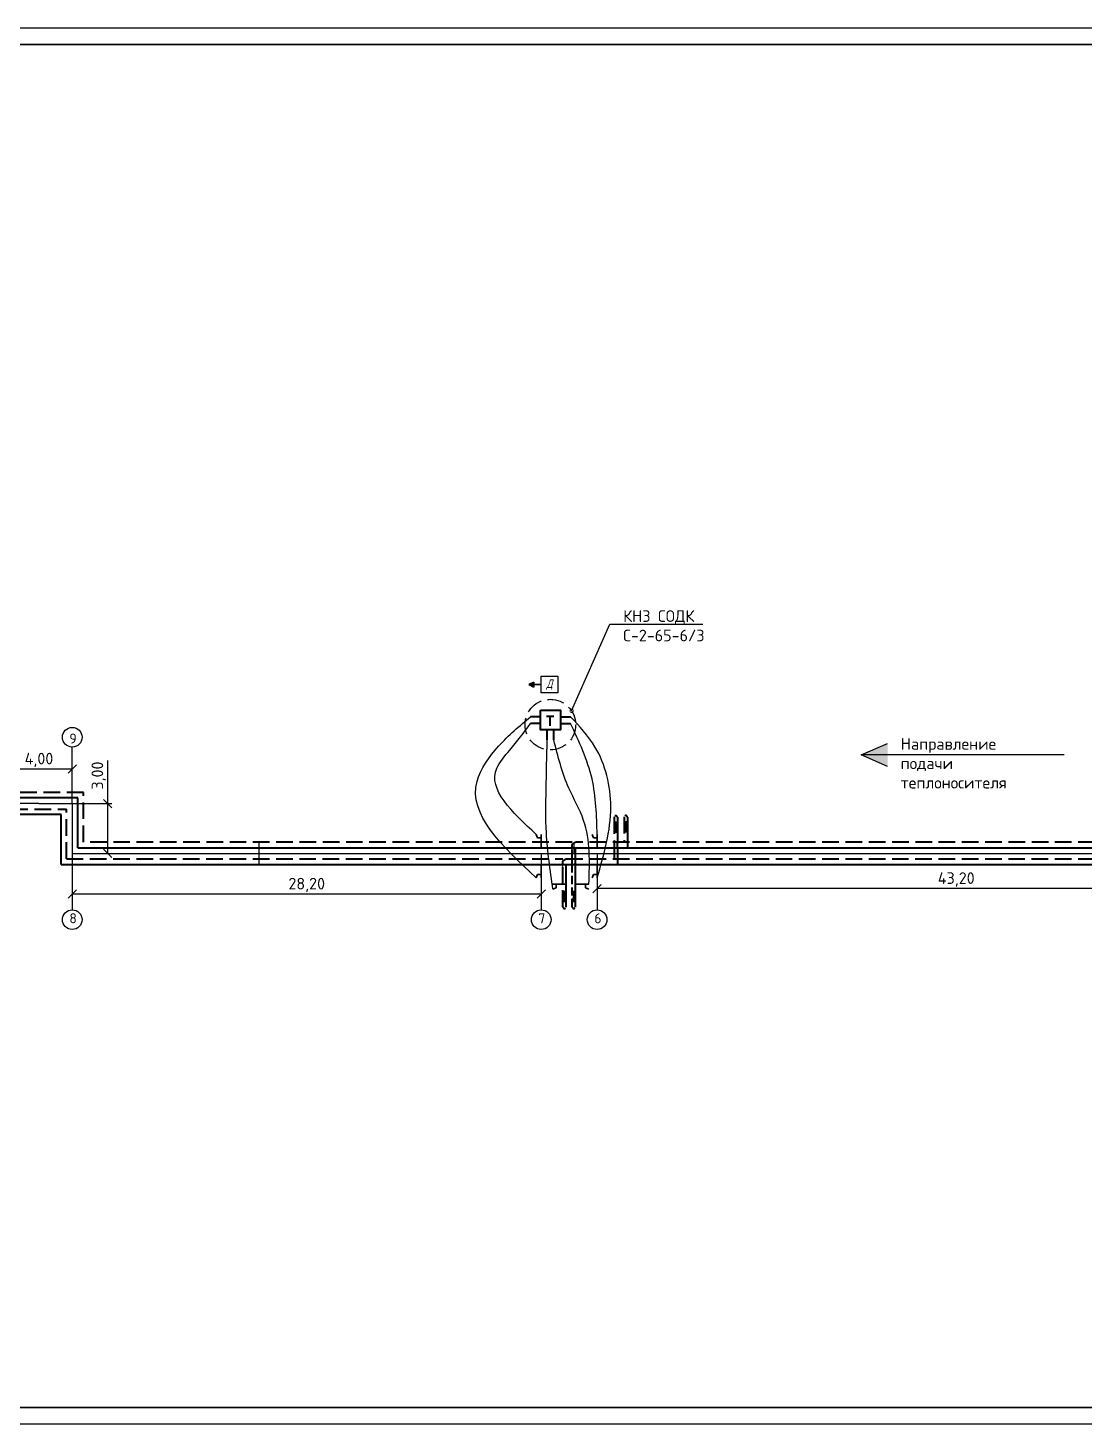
# Model space of a CAD drawing. Header units: millimetres. Extents: x -112426 to 8831, y 1218 to 38707.
# Drawn here: x 3665.5 to 3983.2, y 3117.5 to 3537.5 of the extents above; entities that cross this region are included whole.
import ezdxf
from ezdxf import colors
from ezdxf.entities.mleader import LeaderData, LeaderLine
from ezdxf.math import Vec2, Vec3

# ---------------------------------------------------------------- set-up
doc = ezdxf.new("R2010")
doc.units = ezdxf.units.MM
doc.linetypes.add('DASHED', pattern=[7, 5, -2, 0])
doc.linetypes.add('gost5', pattern=[7, 5, -2, 0])
for name, color, linetype, lineweight in [('Размер 3.5', 250, 'Continuous', 35), ('Размеры на чертеже', 250, 'Continuous', 25), ('Таблица', 250, 'Continuous', 30), ('Тонкие', 5, 'Continuous', 30)]:
    doc.layers.add(name, color=color, linetype=linetype, lineweight=lineweight)
doc.styles.add('-ISOCPEUR-', font='isocpeur.ttf')
doc.styles.add('GOST', font='gost.shx', dxfattribs={"oblique": 15})
doc.dimstyles.new('М 1 к 200', dxfattribs={"dimtxt": 3.5, "dimasz": 2.5, "dimexe": 1.25, "dimexo": 0, "dimtad": 1, "dimlfac": 0.2, "dimrnd": 0.1, "dimzin": 1, "dimtxsty": 'GOST', "dimblk": 'OBLIQUE', "dimcen": 2.5, "dimclrd": 256, "dimclre": 256, "dimclrt": 256, "dimadec": 0, "dimazin": 2, "dimtfac": 1, "dimtmove": 0, "dimatfit": 3, "dimldrblk": 'NONE', "dimfxl": 1.25, "dimlwd": -1, "dimlwe": -1, "dimarcsym": 0})

# ---------------------------------------------------------------- blocks, each defined once
blk = doc.blocks.new('_Oblique')
at = {"color": 0, "linetype": 'ByBlock', "lineweight": -2}
blk.add_line((-0.5, -0.5), (0.5, 0.5), dxfattribs=at)
blk = doc.blocks.new('*D97')
at = {"transparency": 16777216}
for p, q in [((3689.53, 3304.22), (3689.53, 3317.19)), ((3678.83, 3304.22), (3690.78, 3304.22)), ((3689.53, 3289.22), (3689.53, 3304.22)), ((3678.83, 3289.22), (3690.78, 3289.22))]:
    blk.add_line(p, q, dxfattribs=at)
at = {"layer": 'Defpoints', "color": 0, "transparency": 16777216}
for p in [(3678.83, 3304.22), (3689.53, 3304.22), (3678.83, 3289.22)]:
    blk.add_point(p, dxfattribs=at)
at = {"transparency": 16777216, "xscale": 2.5, "yscale": 2.5, "zscale": 2.5}
for p, rotation in [((3689.53, 3304.22), 90), ((3689.53, 3289.22), 270)]:
    blk.add_blockref('_Oblique', p, dxfattribs=dict(at, rotation=rotation))
at = {"transparency": 16777216, "insert": (3686.81, 3312.63), "char_height": 3.5, "attachment_point": 5, "rotation": 90, "style": '-ISOCPEUR-'}
blk.add_mtext('3,00', dxfattribs=at)
blk = doc.blocks.new('_None')
blk = doc.blocks.new('*D98')
at = {"transparency": 16777216}
for p, q in [((3658.83, 3304.22), (3658.83, 3315.84)), ((3678.83, 3314.59), (3658.83, 3314.59)), ((3678.83, 3304.22), (3678.83, 3315.84))]:
    blk.add_line(p, q, dxfattribs=at)
at = {"layer": 'Defpoints', "color": 0, "transparency": 16777216}
for p in [(3658.83, 3314.59), (3658.83, 3304.22), (3678.83, 3304.22)]:
    blk.add_point(p, dxfattribs=at)
at = {"transparency": 16777216, "xscale": 2.5, "yscale": 2.5, "zscale": 2.5, "rotation": 180}
blk.add_blockref('_Oblique', (3658.83, 3314.59), dxfattribs=at)
at = {"transparency": 16777216, "xscale": 2.5, "yscale": 2.5, "zscale": 2.5}
blk.add_blockref('_Oblique', (3678.83, 3314.59), dxfattribs=at)
at = {"transparency": 16777216, "insert": (3668.83, 3317.32), "char_height": 3.5, "attachment_point": 5, "style": '-ISOCPEUR-'}
blk.add_mtext('4,00', dxfattribs=at)
blk = doc.blocks.new('*D103')
at = {"transparency": 16777216}
for p, q in [((3836.73, 3289.22), (3836.73, 3277.4)), ((4052.83, 3289.22), (4052.83, 3277.4)), ((4052.83, 3278.65), (3836.73, 3278.65))]:
    blk.add_line(p, q, dxfattribs=at)
at = {"layer": 'Defpoints', "color": 0, "transparency": 16777216}
for p in [(3836.73, 3289.22), (4052.83, 3289.22), (3836.73, 3278.65)]:
    blk.add_point(p, dxfattribs=at)
at = {"transparency": 16777216, "xscale": 2.5, "yscale": 2.5, "zscale": 2.5, "rotation": 180}
blk.add_blockref('_Oblique', (3836.73, 3278.65), dxfattribs=at)
at = {"transparency": 16777216, "xscale": 2.5, "yscale": 2.5, "zscale": 2.5}
blk.add_blockref('_Oblique', (4052.83, 3278.65), dxfattribs=at)
at = {"transparency": 16777216, "insert": (3944.78, 3281.37), "char_height": 3.5, "attachment_point": 5, "style": '-ISOCPEUR-'}
blk.add_mtext('43,20', dxfattribs=at)
blk = doc.blocks.new('*D104')
at = {"transparency": 16777216}
for p, q in [((3678.83, 3289.22), (3678.83, 3275.72)), ((3819.93, 3289.22), (3819.93, 3275.72)), ((3819.93, 3276.97), (3678.83, 3276.97))]:
    blk.add_line(p, q, dxfattribs=at)
at = {"layer": 'Defpoints', "color": 0, "transparency": 16777216}
for p in [(3678.83, 3289.22), (3819.93, 3289.22), (3678.83, 3276.97)]:
    blk.add_point(p, dxfattribs=at)
at = {"transparency": 16777216, "xscale": 2.5, "yscale": 2.5, "zscale": 2.5, "rotation": 180}
blk.add_blockref('_Oblique', (3678.83, 3276.97), dxfattribs=at)
at = {"transparency": 16777216, "xscale": 2.5, "yscale": 2.5, "zscale": 2.5}
blk.add_blockref('_Oblique', (3819.93, 3276.97), dxfattribs=at)
at = {"transparency": 16777216, "insert": (3749.38, 3279.7), "char_height": 3.5, "attachment_point": 5, "style": '-ISOCPEUR-'}
blk.add_mtext('28,20', dxfattribs=at)
blk = doc.blocks.new('_DotSmall')
at = {"color": 0, "linetype": 'ByBlock', "const_width": 0.5}
blk.add_lwpolyline([(-0.0625, 0, 1), (0.0625, 0, 1)], format="xyb", close=True, dxfattribs=at)

msp = doc.modelspace()

# ---------------------------------------------------------------- hatches: boundary and pattern name
h = msp.add_hatch(color=256)
h.dxf.hatch_style = 1
h.paths.add_polyline_path([(3842.332, 3297.129), (3841.832, 3295.629), (3842.832, 3295.629)])
h.paths.add_polyline_path([(3842.332, 3297.129), (3842.832, 3298.629), (3841.832, 3298.629)])
h = msp.add_hatch(color=256)
h.dxf.hatch_style = 1
h.paths.add_polyline_path([(3845.332, 3297.181), (3844.832, 3295.681), (3845.832, 3295.681)])
h.paths.add_polyline_path([(3845.332, 3297.181), (3845.832, 3298.681), (3844.832, 3298.681)])
h = msp.add_hatch(color=256)
h.dxf.hatch_style = 1
h.paths.add_polyline_path([(3826.957, 3276.274), (3827.457, 3277.774), (3826.457, 3277.774)])
h.paths.add_polyline_path([(3826.957, 3276.274), (3826.457, 3274.774), (3827.457, 3274.774)])
h = msp.add_hatch(color=256)
h.dxf.hatch_style = 1
h.paths.add_polyline_path([(3829.761, 3276.274), (3830.261, 3277.774), (3829.261, 3277.774)])
h.paths.add_polyline_path([(3829.761, 3276.274), (3829.261, 3274.774), (3830.261, 3274.774)])
at = {"layer": 'Размер 3.5'}
h = msp.add_hatch(color=4, dxfattribs=at)
h.dxf.hatch_style = 1
h.paths.add_polyline_path([(3816.163, 3339.987), (3817.658, 3339.24), (3817.658, 3339.987), (3817.658, 3340.735)])
at = {"layer": 'Размеры на чертеже'}
h = msp.add_hatch(color=256, dxfattribs=at)
h.dxf.hatch_style = 1
h.paths.add_polyline_path([(3924.135, 3322.316), (3924.135, 3318.816), (3916.135, 3318.816)])
h.paths.add_polyline_path([(3916.135, 3318.816), (3924.135, 3318.816), (3924.135, 3315.316)])

# ---------------------------------------------------------------- linework, layer by layer
at = {"lineweight": 40}
for p, q in [((3825.731, 3332.335), (3825.731, 3326.335)), ((3819.731, 3330.335), (3816.731, 3330.335)), ((3819.731, 3328.335), (3816.731, 3328.335)), ((3823.693, 3330.387), (3821.473, 3330.387)), ((3822.583, 3327.589), (3822.583, 3330.387)), ((3825.731, 3328.335), (3828.731, 3328.335)), ((3821.731, 3323.335), (3821.731, 3326.335)), ((3823.731, 3323.335), (3823.731, 3326.335))]:
    msp.add_line(p, q, dxfattribs=at)
for p, q in [((3678.832, 3304.222), (3678.832, 3321.199)), ((3668.832, 3304.222), (3658.832, 3304.222)), ((3668.832, 3304.222), (3678.832, 3304.222)), ((3678.832, 3304.222), (3678.832, 3289.222)), ((3678.832, 3289.222), (4052.832, 3289.222)), ((3678.832, 3289.222), (3678.832, 3272.245)), ((3735.077, 3289.222), (3735.077, 3292.572)), ((3735.077, 3285.872), (3735.077, 3289.222)), ((3819.927, 3289.222), (3819.927, 3272.245)), ((3829.735, 3292.209), (3829.735, 3289.204)), ((3836.735, 3289.222), (3836.735, 3272.245))]:
    msp.add_line(p, q)
at = {"color": 1, "linetype": 'DASHED', "lineweight": 40}
for p, q in [((3682.182, 3307.572), (3655.482, 3307.572)), ((3682.182, 3292.572), (3682.182, 3307.572)), ((3844.832, 3300.152), (3844.832, 3292.572)), ((3829.207, 3292.572), (3682.182, 3292.572)), ((3829.261, 3291.881), (3830.261, 3292.572)), ((3829.261, 3291.217), (3829.261, 3291.881)), ((4049.482, 3292.572), (3830.261, 3292.572))]:
    msp.add_line(p, q, dxfattribs=at)
at = {"color": 1, "linetype": 'ByBlock', "lineweight": 40}
for p, q in [((3680.507, 3305.897), (3657.157, 3305.897)), ((3680.507, 3290.897), (3680.507, 3305.897)), ((3845.832, 3300.152), (3845.832, 3292.892)), ((3680.507, 3290.897), (4051.157, 3290.897)), ((3830.261, 3287.867), (3830.261, 3290.897)), ((3845.832, 3292.252), (3845.832, 3290.897)), ((3830.261, 3286.192), (3830.261, 3287.227)), ((3830.261, 3273.081), (3830.261, 3285.552))]:
    msp.add_line(p, q, dxfattribs=at)
at = {"color": 5, "linetype": 'DASHED', "lineweight": 40}
for p, q in [((3660.507, 3302.547), (3677.157, 3302.547)), ((3677.157, 3287.547), (3677.157, 3302.547)), ((3841.832, 3300.1), (3841.832, 3292.892)), ((3841.832, 3292.252), (3841.832, 3291.217)), ((3841.832, 3290.577), (3841.832, 3287.547)), ((3677.157, 3287.547), (3826.404, 3287.547)), ((3826.457, 3286.856), (3827.457, 3287.547)), ((3826.457, 3286.192), (3826.457, 3286.856)), ((3826.457, 3286.192), (3826.457, 3286.856)), ((3826.457, 3273.157), (3826.457, 3285.552)), ((3827.457, 3287.547), (4054.507, 3287.547))]:
    msp.add_line(p, q, dxfattribs=at)
at = {"color": 5, "linetype": 'ByBlock', "lineweight": 40}
for p, q in [((3675.482, 3300.872), (3662.182, 3300.872)), ((3675.482, 3285.872), (3675.482, 3300.872)), ((3842.832, 3300.1), (3842.832, 3292.892)), ((3842.832, 3291.217), (3842.832, 3292.252)), ((3842.832, 3290.577), (3842.832, 3287.867)), ((3675.482, 3285.872), (4056.182, 3285.872)), ((3827.457, 3273.234), (3827.457, 3285.872)), ((3842.832, 3287.227), (3842.832, 3285.872))]:
    msp.add_line(p, q, dxfattribs=at)
at = {"lineweight": 35}
for p, q in [((3842.832, 3298.629), (3841.832, 3298.629)), ((3842.832, 3295.629), (3841.832, 3298.629)), ((3841.832, 3295.629), (3842.832, 3298.629)), ((3845.832, 3298.681), (3844.832, 3298.681)), ((3845.832, 3295.681), (3844.832, 3298.681)), ((3844.832, 3295.681), (3845.832, 3298.681)), ((3818.81, 3293.888), (3818.44, 3294.9)), ((3819.944, 3293.888), (3818.81, 3293.888)), ((3819.944, 3290.897), (3819.944, 3294.9)), ((3835.601, 3293.888), (3835.231, 3294.9)), ((3836.735, 3293.888), (3835.601, 3293.888)), ((3836.735, 3290.897), (3836.735, 3294.9)), ((3842.832, 3295.629), (3841.832, 3295.629)), ((3845.832, 3295.681), (3844.832, 3295.681)), ((3819.944, 3285.872), (3819.944, 3281.869)), ((3836.735, 3285.872), (3836.735, 3281.869)), ((3818.81, 3282.881), (3818.44, 3281.869)), ((3819.944, 3282.881), (3818.81, 3282.881)), ((3835.601, 3282.881), (3835.231, 3281.869)), ((3836.735, 3282.881), (3835.601, 3282.881)), ((3827.457, 3279.99), (3823.454, 3279.99)), ((3824.466, 3278.856), (3823.454, 3278.486)), ((3824.466, 3279.99), (3824.466, 3278.856)), ((3826.457, 3277.774), (3827.457, 3277.774)), ((3826.457, 3277.774), (3827.457, 3274.774)), ((3827.457, 3277.774), (3826.457, 3274.774)), ((3829.261, 3277.774), (3830.261, 3277.774)), ((3829.261, 3277.774), (3830.261, 3274.774)), ((3830.261, 3277.774), (3829.261, 3274.774)), ((3830.261, 3279.99), (3834.264, 3279.99)), ((3833.252, 3279.99), (3833.252, 3278.856)), ((3833.252, 3278.856), (3834.264, 3278.486)), ((3826.457, 3274.774), (3827.457, 3274.774)), ((3829.261, 3274.774), (3830.261, 3274.774))]:
    msp.add_line(p, q, dxfattribs=at)
at = {"color": 1, "linetype": 'DASHED', "lineweight": 40, "ltscale": 0.5}
for p, q in [((3829.261, 3287.867), (3829.261, 3290.577)), ((3829.261, 3286.192), (3829.261, 3287.227)), ((3829.261, 3273.004), (3829.261, 3285.552))]:
    msp.add_line(p, q, dxfattribs=at)
msp.add_lwpolyline([(3071.68, 3537.538), (4260.68, 3537.538), (4260.68, 3117.538), (3071.68, 3117.538)], close=True)
at = {"const_width": 0.5}
msp.add_lwpolyline([(3091.68, 3532.538), (4255.68, 3532.538), (4255.68, 3122.538), (3091.68, 3122.538)], close=True, dxfattribs=at)
at = {"lineweight": 40}
msp.add_lwpolyline([(3819.731, 3332.335), (3825.731, 3332.335), (3825.731, 3326.335), (3819.731, 3326.335)], close=True, dxfattribs=at)
for centre in [(3678.832, 3324.164), (3678.832, 3269.28), (3819.927, 3269.28), (3836.735, 3269.28)]:
    msp.add_circle(centre, 2.965)
at = {"linetype": 'gost5', "lineweight": 40, "ltscale": 0.2}
for centre, start, end in [((3842.332, 3300.043), 6.46273, 173.53727), ((3845.332, 3300.095), 6.46273, 173.53727), ((3826.957, 3273.154), 186.46273, 353.53727), ((3829.761, 3273.138), 186.46273, 353.53727)]:
    msp.add_arc(centre, 0.503, start, end, dxfattribs=at)
at = {"color": 5, "linetype": 'DASHED', "lineweight": 40}
for centre, start, end in [((3841.761, 3292.572), 282.4748, 77.5252), ((3841.761, 3290.897), 282.4748, 77.5252), ((3826.528, 3285.872), 102.4748, 257.5252)]:
    msp.add_arc(centre, 0.327, start, end, dxfattribs=at)
at = {"color": 5, "linetype": 'ByBlock', "lineweight": 40}
for centre in [(3842.761, 3292.572), (3842.761, 3290.897), (3842.761, 3287.547)]:
    msp.add_arc(centre, 0.327, 282.4748, 77.5252, dxfattribs=at)
at = {"color": 1, "linetype": 'ByBlock', "lineweight": 40}
for centre, start, end in [((3845.761, 3292.572), 282.4748, 77.5252), ((3830.331, 3287.547), 102.4748, 257.5252), ((3830.331, 3285.872), 102.4748, 257.5252)]:
    msp.add_arc(centre, 0.327, start, end, dxfattribs=at)
at = {"color": 1, "linetype": 'DASHED', "lineweight": 40}
msp.add_arc((3829.331, 3290.897), 0.327, 102.4748, 257.5252, dxfattribs=at)
at = {"color": 1, "linetype": 'DASHED', "lineweight": 40, "ltscale": 0.5}
for centre in [(3829.331, 3287.547), (3829.331, 3285.872)]:
    msp.add_arc(centre, 0.327, 102.4748, 257.5252, dxfattribs=at)
at = {"layer": 'Размер 3.5'}
for p, q in [((3817.658, 3340.735), (3816.163, 3339.987)), ((3817.658, 3339.24), (3816.163, 3339.987)), ((3817.658, 3339.987), (3817.658, 3340.735)), ((3819.899, 3339.987), (3817.658, 3339.987)), ((3817.658, 3339.987), (3817.658, 3339.24))]:
    msp.add_line(p, q, dxfattribs=at)
at = {"layer": 'Размеры на чертеже'}
for p, q in [((3916.135, 3318.816), (3924.135, 3322.316)), ((3977.28, 3318.816), (3916.135, 3318.816)), ((3924.135, 3315.316), (3916.135, 3318.816))]:
    msp.add_line(p, q, dxfattribs=at)
at = {"layer": 'Тонкие', "color": 18, "true_color": 0x000000}
msp.add_lwpolyline([(3824.918, 3337.478), (3819.899, 3337.478), (3819.899, 3342.497), (3824.918, 3342.497)], close=True, dxfattribs=at)
at = {"layer": 'Тонкие', "linetype": 'DASHED'}
msp.add_circle((3822.679, 3327.945), 7.616, dxfattribs=at)
at = {"layer": 'Тонкие'}
for points in [[(3818.44, 3281.869), (3800.605, 3310.914), (3807.094, 3321.468), (3816.731, 3330.335)], [(3818.44, 3294.9), (3806.546, 3314.806), (3810.451, 3320.264), (3816.731, 3328.335)], [(3836.735, 3281.869), (3840.857, 3303.228), (3836.09, 3321.264), (3828.731, 3330.335)], [(3836.735, 3294.9), (3835.202, 3311.632), (3828.731, 3328.335)], [(3823.454, 3278.486), (3821.471, 3295.44), (3821.393, 3308.409), (3821.731, 3323.335)], [(3834.264, 3279.99), (3832.669, 3299.145), (3828.249, 3308.829), (3823.731, 3323.335)]]:
    msp.add_spline(points, degree=3, dxfattribs=at)

# ---------------------------------------------------------------- texts
at = {"char_height": 3, "style": '-ISOCPEUR-'}
for s, insert, attachment_point in [('9', (3677.974, 3322.259), 7), ('8', (3677.974, 3271.186), 1), ('7', (3819.069, 3271.186), 1), ('6', (3835.876, 3271.186), 1)]:
    msp.add_mtext_dynamic_manual_height_columns(s, width=6.35969, gutter_width=12.5, heights=[0], dxfattribs=dict(at, insert=insert, attachment_point=attachment_point))
at = {"layer": 'Размер 3.5', "insert": (3928.056, 3323.901), "char_height": 3.5, "width": 46.23496, "attachment_point": 1, "style": '-ISOCPEUR-'}
msp.add_mtext('\\A1;\\pxsm1,qj;{\\C7;Направление подачи теплоносителя}', dxfattribs=at)
at = {"layer": 'Таблица', "insert": (3822.408, 3339.987), "char_height": 2.61476, "attachment_point": 5, "style": 'GOST'}
msp.add_mtext_dynamic_manual_height_columns('{\\C256;\\c0;Д}', width=5.01913, gutter_width=13.074, heights=[0], dxfattribs=at)

# ---------------------------------------------------------------- dimensions: what is measured, and where the dimension line sits
for base, p1, p2, picture, middle in [((3658.832, 3314.593), (3678.832, 3304.222), (3658.832, 3304.222), '*D98', (3668.832, 3317.318)), ((3678.832, 3276.972), (3819.927, 3289.222), (3678.832, 3289.222), '*D104', (3749.38, 3279.697)), ((3836.735, 3278.647), (4052.832, 3289.222), (3836.735, 3289.222), '*D103', (3944.783, 3281.372))]:
    dim = msp.add_linear_dim(base=base, p1=p1, p2=p2, dimstyle='М 1 к 200', override={"dimtxsty": '-ISOCPEUR-'})
    dim.commit()
    dim.dimension.update_dxf_attribs({"geometry": picture, "text_midpoint": middle})
dim = msp.add_linear_dim(base=(3689.533, 3304.222), p1=(3678.832, 3289.222), p2=(3678.832, 3304.222), angle=90, dimstyle='М 1 к 200', override={"dimtxsty": '-ISOCPEUR-'})
dim.commit()
dim.dimension.update_dxf_attribs({"geometry": '*D97', "text_midpoint": (3689.533, 3312.632), "dimtype": 160})

# ---------------------------------------------------------------- next in the draw order: leaders
at = {"layer": 'Размер 3.5'}
ml = msp.add_multileader_mtext('Standard', dxfattribs=at)
ml.set_content('КНЗ СОДК\\PС-2-65-6/3', color=256, style='-ISOCPEUR-')
ml.set_leader_properties()
ml.set_arrow_properties(name='DOTSMALL')
ml.build(insert=Vec2(0, 0))
ml.multileader.update_dxf_attribs({"text_left_attachment_type": 6, "text_right_attachment_type": 6, "dogleg_length": 2, "arrow_head_size": 2})
ctx = ml.context
ctx.base_point, ctx.char_height, ctx.arrow_head_size, ctx.plane_origin = Vec3(3842.571, 3358.146), 3.5, 2, Vec3(3881.512, 3348.586)
ctx.left_attachment, ctx.right_attachment = 6, 6
notes = []
notes.append((ctx, [(0, (1, 1, 0), (3840.571, 3358.146), (1, 0), 2, [(0, [(3829.073, 3332.081)], 0, [])])]))
ctx.mtext.insert, ctx.mtext.flow_direction = Vec3(3844.571, 3362.346), 5
ctx.mtext.has_bg_fill, ctx.mtext.bg_color, ctx.mtext.bg_scale_factor, ctx.mtext.bg_transparency, ctx.mtext.use_window_bg_color = 1, -1027028792, 1.5, 0, 1
for ctx, leaders in notes:
    for number, flags, end, landing, length, lines in leaders:
        leader = LeaderData()
        leader.index, (leader.has_last_leader_line, leader.has_dogleg_vector, leader.attachment_direction) = number, flags
        leader.last_leader_point, leader.dogleg_vector, leader.dogleg_length = Vec3(end), Vec3(landing), length
        for number, points, colour, breaks in lines:
            line = LeaderLine()
            line.index, line.vertices, line.color, line.breaks = number, Vec3.list(points), colors.encode_raw_color(colour), breaks
            leader.lines.append(line)
        ctx.leaders.append(leader)

# ---------------------------------------------------------------- next in the draw order: linework, layer by layer
at = {"lineweight": 40}
msp.add_line((3825.731, 3330.335), (3828.731, 3330.335), dxfattribs=at)

doc.saveas('drawing.dxf')
